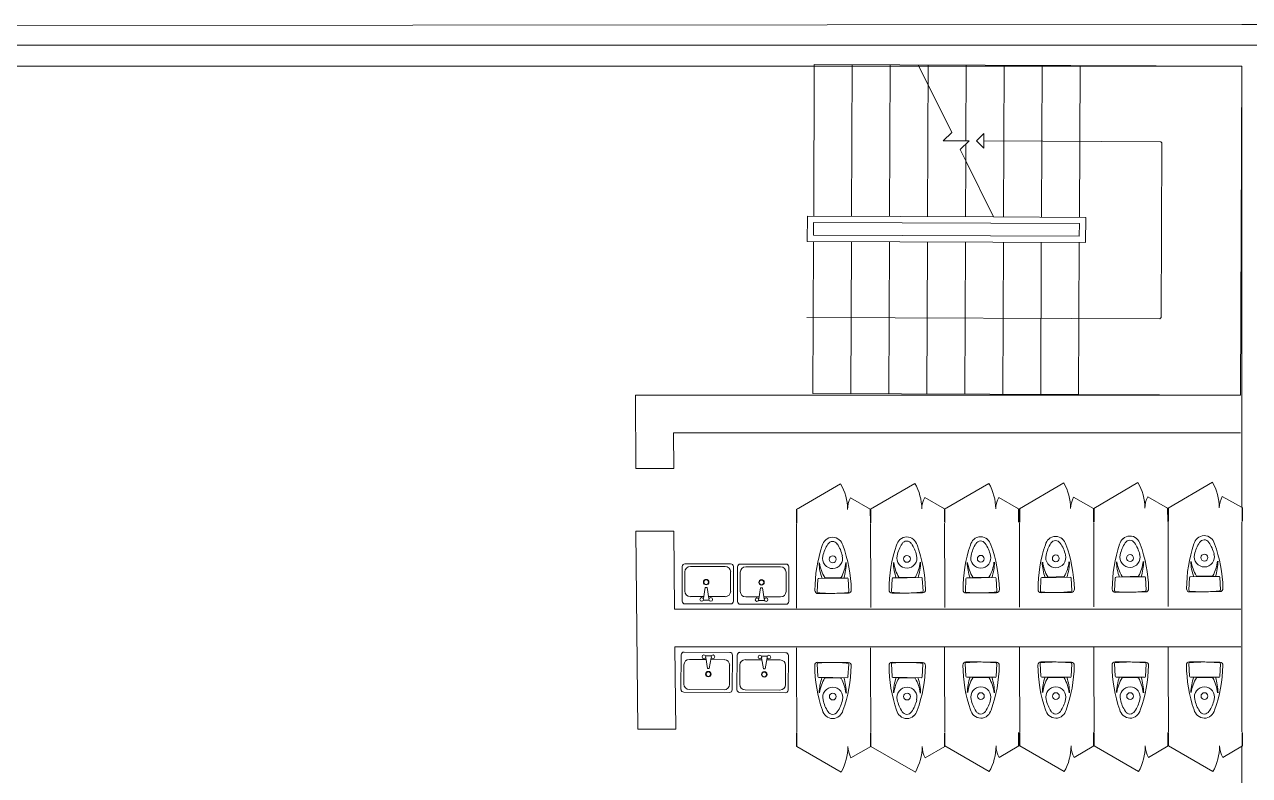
# Paper-space layout 'office1 floor1' of a CAD drawing. Header units: inches. Extents: x 0.3 to 10.8, y 1.4 to 4.2.
# Drawn here: x 4.247 to 5.532, y 3.399 to 4.186 of the extents above; entities that cross this region are included whole.
import ezdxf

# ---------------------------------------------------------------- set-up
doc = ezdxf.new("R2010")
doc.units = ezdxf.units.IN
doc.header["$MEASUREMENT"] = 0
doc.set_wipeout_variables(frame=1)
doc.layers.get('0').update_dxf_attribs({"lineweight": 0})
doc.layers.add('_Маскировка', color=7, linetype='Continuous', lineweight=0, true_color=0xffffff)
doc.layers.add('DOOR WINDOW 1 100', color=7, linetype='Continuous', lineweight=5, true_color=0x666666)
for name, color, linetype, lineweight in [('_Стены', 7, 'Continuous', 30), ('door', 7, 'Continuous', 5), ('WALL 1 100', 250, 'Continuous', 9), ('провода', 1, 'Continuous', 5)]:
    doc.layers.add(name, color=color, linetype=linetype, lineweight=lineweight)
doc.styles.add('DIM_FONT', font='TXT.shx', dxfattribs={"width": 0.8})

# ---------------------------------------------------------------- blocks, each defined once
blk = doc.blocks.new('A$C7A17705F')
at = {"color": 0}
for p, q in [((0, 3430), (2600, 3430)), ((600, 2790), (610, 2800)), ((600, 1393.4), (600, 2790)), ((610, 2800), (1990, 2800)), ((1990, 2800), (2000, 2790)), ((2000, 0), (2000, 2790)), ((0, 2150), (1200, 2150)), ((1200, 1471.7), (1200, 2200)), ((1200, 2200), (1400, 2200)), ((1250, 50), (1250, 2150)), ((1250, 2150), (1350, 2150)), ((1350, 50), (1350, 2150)), ((1400, 0), (1400, 2200)), ((1400, 2150), (2600, 2150)), ((0, 1850), (1200, 1850)), ((1400, 1850), (2600, 1850)), ((0, 1550), (1200, 1550)), ((1400, 1550), (2600, 1550)), ((1200, 0), (1200, 1471.7)), ((600, 1171.7), (600, 1275.5)), ((0, 1250), (600, 1250)), ((600, 1071.7), (600, 1171.7)), ((625.5, 1250), (756.5, 1250)), ((756.5, 1250), (1200, 1250)), ((1400, 1250), (2600, 1250)), ((0, 950), (1200, 950)), ((1400, 950), (2600, 950)), ((0, 650), (1200, 650)), ((1400, 650), (2600, 650)), ((0, 350), (1200, 350)), ((1400, 350), (2600, 350)), ((0, 50), (1200, 50)), ((1250, 50), (1350, 50)), ((1400, 50), (2600, 50)), ((1200, 0), (1400, 0))]:
    blk.add_line(p, q, dxfattribs=at)
for p, q in [((0, 50), (0, 3430)), ((2600, 2150), (2600, 3430)), ((2600, 50), (2600, 2150)), ((1200, 1471.7), (756.5, 1250)), ((539.8, 1393.4), (655.6, 1393.4)), ((597.7, 1335.5), (539.8, 1393.4)), ((655.6, 1393.4), (597.7, 1335.5)), ((669.2, 1206.3), (600, 1275.5)), ((600, 1171.7), (600, 1071.7)), ((756.5, 1250), (669.2, 1206.3)), ((533.3, 1138.4), (0, 871.7)), ((600, 1071.7), (533.3, 1138.4))]:
    blk.add_line(p, q)
blk = doc.blocks.new('A$C444A5E9C')
at = {"ltscale": 20}
for p, q in [((0.041, 0.566), (0.032, 0.737)), ((0.246, 0.76), (0.04, 0.76)), ((0.054, 0.554), (0.246, 0.554)), ((0.141, 0.549), (0.246, 0.549))]:
    blk.add_line(p, q, dxfattribs=at)
for p, q in [((0.246, 0.76), (0.452, 0.76)), ((0.45, 0.566), (0.459, 0.737)), ((0.438, 0.554), (0.246, 0.554)), ((0.35, 0.549), (0.246, 0.549))]:
    blk.add_line(p, q)
at = {"linetype": 'Continuous', "ltscale": 20}
blk.add_circle((0.246, 0.298), 0.0465, dxfattribs=at)
at = {"ltscale": 20}
for centre, radius, start, end in [((0.04, 0.72), 0.04, 90, 185.821), ((1.87, 0.733), 1.87, 180.5373, 199.4406), ((0.044, 0.738), 0.012, 95.8439, 183), ((0.245, -1.23), 1.99, 89.9924, 95.8439), ((0.054, 0.566), 0.0125, 183, 270), ((0.766, 0.328), 0.705, 161.2906, 178.5363), ((0.58, 0.285), 0.516, 149.7165, 173.2244), ((0.141, 0.541), 0.0075, 90, 149.7165), ((0.267, 0.158), 0.167, 196.4723, 227.6624), ((0.246, 0.137), 0.137, 228.0401, 270)]:
    blk.add_arc(centre, radius, start, end, dxfattribs=at)
for centre, radius, start, end in [((0.246, -1.23), 1.99, 84.1561, 90.0076), ((-1.378, 0.733), 1.87, 340.5594, 359.4627), ((0.447, 0.738), 0.012, 357, 84.1561), ((0.452, 0.72), 0.04, 354.179, 90), ((0.35, 0.541), 0.0075, 30.2835, 90), ((-0.089, 0.285), 0.516, 6.7756, 30.2835), ((-0.275, 0.328), 0.705, 1.4637, 18.7094), ((0.438, 0.566), 0.0125, 270, 357), ((0.246, 0.137), 0.137, 270, 311.9599), ((0.225, 0.158), 0.167, 312.3376, 343.5277)]:
    blk.add_arc(centre, radius, start, end)
at = {"linetype": 'Continuous', "ltscale": 20}
for centre, radius, start, end in [((0.246, 0.288), 0.136, 90.2368, 194.549), ((0.245, 0.288), 0.136, 345.451, 89.7632), ((0.561, 0.349), 0.457, 192.1399, 214.2706), ((-0.069, 0.349), 0.457, 325.7294, 347.8601), ((0.246, 0.129), 0.0727, 210.084, 269.4189), ((0.245, 0.129), 0.0727, 270.5811, 329.916)]:
    blk.add_arc(centre, radius, start, end, dxfattribs=at)
blk = doc.blocks.new('*U27')
at = {"color": 7, "linetype": 'ByBlock', "true_color": 0xffffff}
blk.add_wipeout([(-605, 115), (0, 115), (0, -5), (-605, -5)], dxfattribs=at).dxf.layer = '_Маскировка'
at = {"linetype": 'ByBlock'}
for p, q in [((-605, 0), (-605, 110)), ((0, 0), (0, 110))]:
    blk.add_line(p, q, dxfattribs=at)
at = {"layer": 'door'}
blk.add_lwpolyline([(0, 0), (-363, -210, -0.131652), (-419, 0, -0.131652), (-444, -93), (-605, 0)], format="xyb", dxfattribs=at)
blk = doc.blocks.new('A$C564A496C')
at = {"linetype": 'ByBlock'}
for p, q in [((0, 419), (0, 31)), ((543, 450), (31, 450)), ((574, 31), (574, 419)), ((31, 92), (31, 307)), ((92, 368), (244, 368)), ((238, 409), (300, 409)), ((238, 389), (259, 266)), ((279, 266), (300, 389)), ((295, 368), (482, 368)), ((543, 307), (543, 92)), ((259, 266), (279, 266)), ((31, 0), (543, 0)), ((482, 31), (92, 31))]:
    blk.add_line(p, q, dxfattribs=at)
for centre, radius in [((218, 399), 20.5), ((320, 399), 20.5), ((269, 205), 30.7), ((269, 205), 25.7)]:
    blk.add_circle(centre, radius, dxfattribs=at)
for centre, radius, start, end in [((31, 419), 30.7, 90, 180), ((543, 419), 30.7, 0, 90), ((92, 307), 61.4, 90, 180), ((482, 307), 61.4, 0, 90), ((31, 31), 30.7, 180, 270), ((92, 92), 61.4, 180, 270), ((482, 92), 61.4, 270, 0), ((543, 31), 30.7, 270, 0)]:
    blk.add_arc(centre, radius, start, end, dxfattribs=at)
at = {"style": 'DIM_FONT', "width": 0.8, "flags": 9}
for tag in ['YSIZE', 'XSIZE']:
    blk.add_attdef(tag, (269, 450), '', height=0.5, rotation=270, dxfattribs=at)

psp = doc.layouts.new('office1 floor1')

# ---------------------------------------------------------------- linework, layer by layer
at = {"layer": 'DOOR WINDOW 1 100'}
psp.add_line((5.524, 4.0674), (5.524, 4.0807), dxfattribs=at)
at = {"layer": 'WALL 1 100', "color": 0}
for p, q in [((0.2796, 4.1825), (5.524, 4.1865)), ((10.8075, 4.1865), (5.524, 4.1865)), ((5.5241, 4.1429), (5.524, 3.3533)), ((4.8879, 3.7977), (4.888, 3.7206)), ((4.9276, 3.758), (5.5227, 3.758)), ((4.9276, 3.758), (4.9279, 3.7206)), ((4.888, 3.7206), (4.9279, 3.7206)), ((5.0567, 3.5744), (5.0565, 3.6776)), ((5.1346, 3.5748), (5.1344, 3.678)), ((5.2122, 3.5748), (5.212, 3.678)), ((5.2908, 3.5752), (5.2906, 3.6784)), ((5.3687, 3.5757), (5.3685, 3.6789)), ((5.4468, 3.5761), (5.4466, 3.6793)), ((4.888, 3.6551), (4.9279, 3.6551)), ((4.888, 3.6551), (4.8901, 3.4475)), ((4.9279, 3.6551), (4.9287, 3.5733)), ((4.929, 3.5337), (5.523, 3.5337)), ((4.9291, 3.5337), (4.9299, 3.4475)), ((5.0565, 3.5325), (5.0569, 3.4293)), ((5.1344, 3.5325), (5.1348, 3.4293)), ((5.212, 3.5329), (5.2123, 3.4297)), ((5.2906, 3.5329), (5.291, 3.4297)), ((5.3685, 3.5329), (5.3689, 3.4297)), ((5.4466, 3.5329), (5.4469, 3.4297)), ((4.8901, 3.4475), (4.9299, 3.4475))]:
    psp.add_line(p, q, dxfattribs=at)
for points in [[(5.524, 4.1429), (0.3193, 4.1429)], [(5.5227, 3.7977), (4.8879, 3.7977)], [(5.523, 3.5733), (4.9287, 3.5733)]]:
    psp.add_lwpolyline(points, dxfattribs=at)
at = {"layer": 'провода', "color": 1}
psp.add_line((5.5423, 4.1648), (3.7436, 4.1646), dxfattribs=at)

# ---------------------------------------------------------------- block references
for name, p, xscale, yscale, zscale, rotation in [('A$C7A17705F', (5.0687, 4.1447), 0.0001327683384471956, 0.0001327683384471956, 0.0001327683384471956, 269.7662328216362), ('A$C564A496C', (4.9367, 3.6208), -9.36497218155485e-05, 9.36497218155485e-05, 9.36497218155485e-05, 180), ('A$C564A496C', (4.9948, 3.6205), -9.36497218155485e-05, 9.36497218155485e-05, 9.36497218155485e-05, 180), ('A$C564A496C', (4.9892, 3.4857), -9.36497218155485e-05, 9.36497218155485e-05, 9.36497218155485e-05, 359.5739408826639), ('A$C564A496C', (5.0479, 3.4854), -9.36497218155485e-05, 9.36497218155485e-05, 9.36497218155485e-05, 359.5739408826639)]:
    psp.add_blockref(name, p, dxfattribs=dict(xscale=xscale, yscale=yscale, zscale=zscale, rotation=rotation))
at = {"color": 7}
for p, xscale, yscale, zscale, rotation in [((5.4653, 3.6501), -0.07753377997718518, 0.07753377997718518, 0.07753377997718518, 180.7006827755257), ((5.0753, 3.6484), -0.07753377997718518, 0.07753377997718518, 0.07753377997718518, 180.7006827755257), ((5.1532, 3.6488), -0.07753377997718518, 0.07753377997718518, 0.07753377997718518, 180.7006827755257), ((5.2307, 3.6489), -0.07753377997718518, 0.07753377997718518, 0.07753377997718518, 180.7006827755257), ((5.3094, 3.6493), -0.07753377997718518, 0.07753377997718518, 0.07753377997718518, 180.7006827755257), ((5.3873, 3.6497), -0.07753377997718518, 0.07753377997718518, 0.07753377997718518, 180.7006827755257), ((5.0755, 3.4586), 0.0775337799771852, 0.0775337799771852, 0.0775337799771852, 359.5989882985567), ((5.1534, 3.4586), 0.0775337799771852, 0.0775337799771852, 0.0775337799771852, 359.5989882985567), ((5.2309, 3.459), 0.0775337799771852, 0.0775337799771852, 0.0775337799771852, 359.5989882985567), ((5.3096, 3.459), 0.0775337799771852, 0.0775337799771852, 0.0775337799771852, 359.5989882985567), ((5.3875, 3.459), 0.0775337799771852, 0.0775337799771852, 0.0775337799771852, 359.5989882985567), ((5.4655, 3.459), 0.0775337799771852, 0.0775337799771852, 0.0775337799771852, 359.5989882985567)]:
    psp.add_blockref('A$C444A5E9C', p, dxfattribs=dict(at, xscale=xscale, yscale=yscale, zscale=zscale, rotation=rotation))

# ---------------------------------------------------------------- next in the draw order: block references
at = {"layer": '_Стены', "color": 0, "linetype": 'ByBlock', "lineweight": -2, "xscale": 0.0001282571029438034, "yscale": 0.0001282571029438034, "zscale": 0.0001282571029438034, "rotation": 180.2996710740823}
psp.add_blockref('*U27', (5.4466, 3.6793), dxfattribs=at)
at = {"layer": '_Стены', "color": 0, "linetype": 'ByBlock', "lineweight": -2, "xscale": -0.0001282571029438035, "yscale": 0.0001282571029438035, "zscale": 0.0001282571029438035}
psp.add_blockref('*U27', (5.4469, 3.4297), dxfattribs=at)

# ---------------------------------------------------------------- next in the draw order: block references
at = {"layer": '_Стены', "color": 0, "linetype": 'ByBlock', "lineweight": -2, "xscale": 0.0001282571029438034, "yscale": 0.0001282571029438034, "zscale": 0.0001282571029438034, "rotation": 180.2996710740823}
psp.add_blockref('*U27', (5.3685, 3.6789), dxfattribs=at)
at = {"layer": '_Стены', "color": 0, "linetype": 'ByBlock', "lineweight": -2, "xscale": -0.0001282571029438035, "yscale": 0.0001282571029438035, "zscale": 0.0001282571029438035}
psp.add_blockref('*U27', (5.3689, 3.4297), dxfattribs=at)

# ---------------------------------------------------------------- next in the draw order: block references
at = {"layer": '_Стены', "color": 0, "linetype": 'ByBlock', "lineweight": -2, "xscale": 0.0001282571029438034, "yscale": 0.0001282571029438034, "zscale": 0.0001282571029438034, "rotation": 180.2996710740823}
psp.add_blockref('*U27', (5.2906, 3.6784), dxfattribs=at)
at = {"layer": '_Стены', "color": 0, "linetype": 'ByBlock', "lineweight": -2, "xscale": -0.0001282571029438035, "yscale": 0.0001282571029438035, "zscale": 0.0001282571029438035}
psp.add_blockref('*U27', (5.291, 3.4297), dxfattribs=at)

# ---------------------------------------------------------------- next in the draw order: block references
at = {"layer": '_Стены', "color": 0, "linetype": 'ByBlock', "lineweight": -2, "xscale": 0.0001282571029438034, "yscale": 0.0001282571029438034, "zscale": 0.0001282571029438034, "rotation": 180.2996710740823}
psp.add_blockref('*U27', (5.212, 3.678), dxfattribs=at)
at = {"layer": '_Стены', "color": 0, "linetype": 'ByBlock', "lineweight": -2, "xscale": -0.0001282571029438035, "yscale": 0.0001282571029438035, "zscale": 0.0001282571029438035}
psp.add_blockref('*U27', (5.2123, 3.4297), dxfattribs=at)

# ---------------------------------------------------------------- next in the draw order: block references
at = {"layer": '_Стены', "color": 0, "linetype": 'ByBlock', "lineweight": -2, "xscale": 0.0001282571029438034, "yscale": 0.0001282571029438034, "zscale": 0.0001282571029438034, "rotation": 180.2996710740823}
psp.add_blockref('*U27', (5.1344, 3.678), dxfattribs=at)
at = {"layer": '_Стены', "color": 0, "linetype": 'ByBlock', "lineweight": -2, "xscale": -0.0001282571029438035, "yscale": 0.0001282571029438035, "zscale": 0.0001282571029438035}
psp.add_blockref('*U27', (5.1348, 3.4293), dxfattribs=at)

# ---------------------------------------------------------------- next in the draw order: block references
at = {"layer": '_Стены', "color": 0, "linetype": 'ByBlock', "lineweight": -2, "xscale": 0.0001282571029438034, "yscale": 0.0001282571029438034, "zscale": 0.0001282571029438034, "rotation": 180.2996710740823}
psp.add_blockref('*U27', (5.0565, 3.6776), dxfattribs=at)
at = {"layer": '_Стены', "color": 0, "linetype": 'ByBlock', "lineweight": -2, "xscale": -0.0001282571029438035, "yscale": 0.0001282571029438035, "zscale": 0.0001282571029438035}
psp.add_blockref('*U27', (5.0569, 3.4293), dxfattribs=at)

doc.saveas('drawing.dxf')
